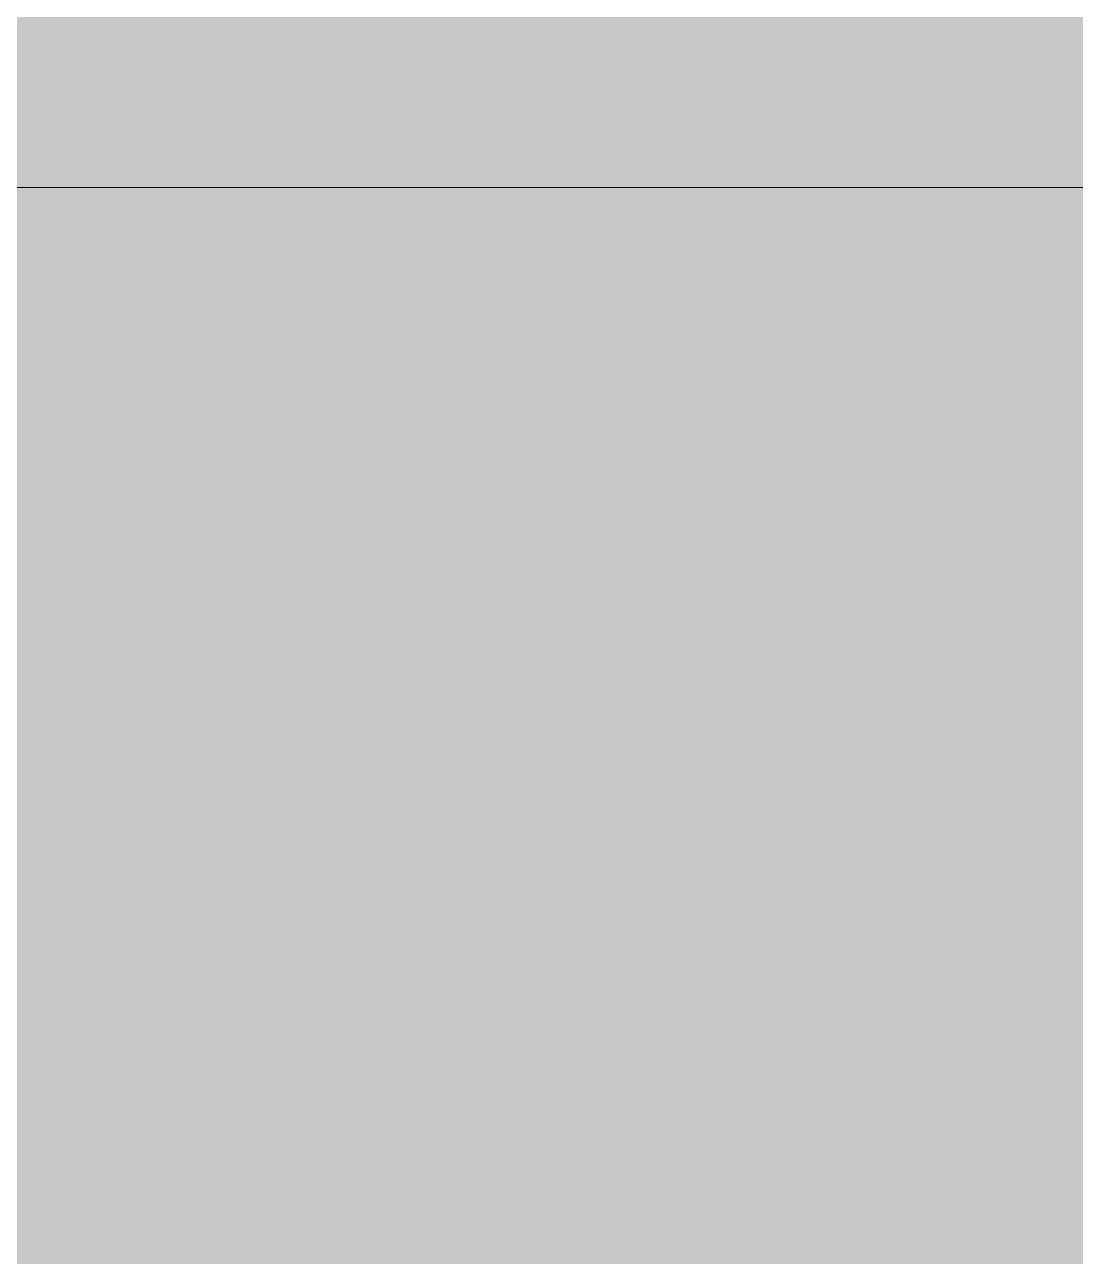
# Model space of a CAD drawing. Header units: millimetres. Extents: x 81773 to 282675, y -8553 to 29000.
# Drawn here: x 117049.8577 to 117049.9565, y 517.2585 to 517.3743 of the extents above; entities that cross this region are included whole.
import ezdxf

# ---------------------------------------------------------------- set-up
doc = ezdxf.new("R2010")
doc.units = ezdxf.units.MM
doc.layers.add('Знаки', color=7, linetype='Continuous', lineweight=9)

# ---------------------------------------------------------------- blocks, each defined once
blk = doc.blocks.new('Зашивка радиатора_ с перфорацией М1_1 - Зашивка радиатора_ с перфорацией М1_1-V56-План раскладки напольных покрытий 3 этажа в осях 23-33')
at = {"layer": 'Знаки'}
h = blk.add_hatch(color=256, dxfattribs=at)
h.paths.add_polyline_path([(26.9551, 171.35897), (-430, 171.35897), (-430, -179.93543), (430.24112, -179.93543), (430.24112, -176), (418, -176), (418, 164), (430.24112, 164), (430.24112, 171.35897), (186.11055, 171.35897)])
h.paths.add_polyline_path([(208.5, 90.35486), (213.5, 89.01511), (217.16025, 85.35486), (218.5, 80.35486), (217.16025, 75.35486), (213.5, 71.6946), (208.5, 70.35486), (203.5, 71.6946), (199.83975, 75.35486), (198.5, 80.35486), (199.83975, 85.35486), (203.5, 89.01511), (205.91181, 90.01411)])
h.paths.add_polyline_path([(-102.75, 90.35486), (-97.75, 89.01511), (-94.08975, 85.35486), (-92.75, 80.35486), (-94.08975, 75.35486), (-97.75, 71.6946), (-102.75, 70.35486), (-107.75, 71.6946), (-111.41025, 75.35486), (-112.75, 80.35486), (-111.41025, 85.35486), (-107.75, 89.01511), (-105.33819, 90.01411)])
h.paths.add_polyline_path([(104.75, 90.35486), (109.75, 89.01511), (113.41025, 85.35486), (114.75, 80.35486), (113.41025, 75.35486), (109.75, 71.6946), (104.75, 70.35486), (99.75, 71.6946), (96.08975, 75.35486), (94.75, 80.35486), (96.08975, 85.35486), (99.75, 89.01511), (102.16181, 90.01411)])
h.paths.add_polyline_path([(312.25, 90.35486), (317.25, 89.01511), (320.91025, 85.35486), (322.25, 80.35486), (320.91025, 75.35486), (317.25, 71.6946), (312.25, 70.35486), (307.25, 71.6946), (303.58975, 75.35486), (302.25, 80.35486), (303.58975, 85.35486), (307.25, 89.01511), (309.66181, 90.01411)])
h.paths.add_polyline_path([(1, 90.35486), (6, 89.01511), (9.66025, 85.35486), (11, 80.35486), (9.66025, 75.35486), (6, 71.6946), (1, 70.35486), (-4, 71.6946), (-7.66025, 75.35486), (-9, 80.35486), (-7.66025, 85.35486), (-4, 89.01511), (-1.58819, 90.01411)])
h.paths.add_polyline_path([(-206.5, 90.35486), (-201.5, 89.01511), (-197.83975, 85.35486), (-196.5, 80.35486), (-197.83975, 75.35486), (-201.5, 71.6946), (-206.5, 70.35486), (-211.5, 71.6946), (-215.16025, 75.35486), (-216.5, 80.35486), (-215.16025, 85.35486), (-211.5, 89.01511), (-209.08819, 90.01411)])
h.paths.add_polyline_path([(-310.25, 90.35486), (-305.25, 89.01511), (-301.58975, 85.35486), (-300.25, 80.35486), (-301.58975, 75.35486), (-305.25, 71.6946), (-310.25, 70.35486), (-315.25, 71.6946), (-318.91025, 75.35486), (-320.25, 80.35486), (-318.91025, 85.35486), (-315.25, 89.01511), (-312.83819, 90.01411)])
h.paths.add_polyline_path([(312.25, -59.64514), (317.25, -60.98489), (320.91025, -64.64514), (322.25, -69.64514), (320.74853, -74.85591), (317.25, -78.3054), (312.25, -79.64514), (307.25, -78.3054), (303.58975, -74.64514), (302.25, -69.64514), (303.58975, -64.64514), (307.25, -60.98489), (309.66181, -59.98589)])
h.paths.add_polyline_path([(104.75, -59.64514), (109.75, -60.98489), (113.41025, -64.64514), (114.75, -69.64514), (113.24853, -74.85591), (109.75, -78.3054), (104.75, -79.64514), (99.75, -78.3054), (96.08975, -74.64514), (94.75, -69.64514), (96.08975, -64.64514), (99.75, -60.98489), (102.16181, -59.98589)])
h.paths.add_polyline_path([(208.5, -59.64514), (213.5, -60.98489), (217.16025, -64.64514), (218.5, -69.64514), (216.99853, -74.85591), (213.5, -78.3054), (208.5, -79.64514), (203.5, -78.3054), (199.83975, -74.64514), (198.5, -69.64514), (199.83975, -64.64514), (203.5, -60.98489), (205.91181, -59.98589)])
h.paths.add_polyline_path([(-206.5, -59.64514), (-201.5, -60.98489), (-197.83975, -64.64514), (-196.5, -69.64514), (-198.00147, -74.85591), (-201.5, -78.3054), (-206.5, -79.64514), (-211.5, -78.3054), (-215.16025, -74.64514), (-216.5, -69.64514), (-215.16025, -64.64514), (-211.5, -60.98489), (-209.08819, -59.98589)])
h.paths.add_polyline_path([(-102.75, -59.64514), (-97.75, -60.98489), (-94.08975, -64.64514), (-92.75, -69.64514), (-94.25147, -74.85591), (-97.75, -78.3054), (-102.75, -79.64514), (-107.75, -78.3054), (-111.41025, -74.64514), (-112.75, -69.64514), (-111.41025, -64.64514), (-107.75, -60.98489), (-105.33819, -59.98589)])
h.paths.add_polyline_path([(-310.25, -59.64514), (-305.25, -60.98489), (-301.58975, -64.64514), (-300.25, -69.64514), (-301.75147, -74.85591), (-305.25, -78.3054), (-310.25, -79.64514), (-315.25, -78.3054), (-318.91025, -74.64514), (-320.25, -69.64514), (-318.91025, -64.64514), (-315.25, -60.98489), (-312.83819, -59.98589)])
h.paths.add_polyline_path([(1, -59.64514), (6, -60.98489), (9.66025, -64.64514), (11, -69.64514), (9.49853, -74.85591), (6, -78.3054), (1, -79.64514), (-4, -78.3054), (-7.66025, -74.64514), (-9, -69.64514), (-7.66025, -64.64514), (-4, -60.98489), (-1.58819, -59.98589)])
blk = doc.blocks.new('Зашивка_ опоясывающая панель - Зашивка_ опоясывающая панель-V72-План раскладки напольных покрытий 3 этажа в осях 23-33')
at = {"layer": 'Знаки'}
blk.add_hatch(color=256, dxfattribs=at).paths.add_polyline_path([(-419.45007, -160), (-406, -160), (-406, 180), (-419.45007, 180), (-419.45007, -137.44416)])
blk.add_line((-419.45007, 180), (-406, 180), dxfattribs=at)

msp = doc.modelspace()

# ---------------------------------------------------------------- block references
at = {"layer": 'Знаки', "rotation": 180}
msp.add_blockref('Зашивка радиатора_ с перфорацией М1_1 - Зашивка радиатора_ с перфорацией М1_1-V56-План раскладки напольных покрытий 3 этажа в осях 23-33', (117480.00005, 341.35898), dxfattribs=at)
at = {"layer": 'Знаки'}
msp.add_blockref('Зашивка_ опоясывающая панель - Зашивка_ опоясывающая панель-V72-План раскладки напольных покрытий 3 этажа в осях 23-33', (117468.00005, 337.35898), dxfattribs=at)

doc.saveas('drawing.dxf')
